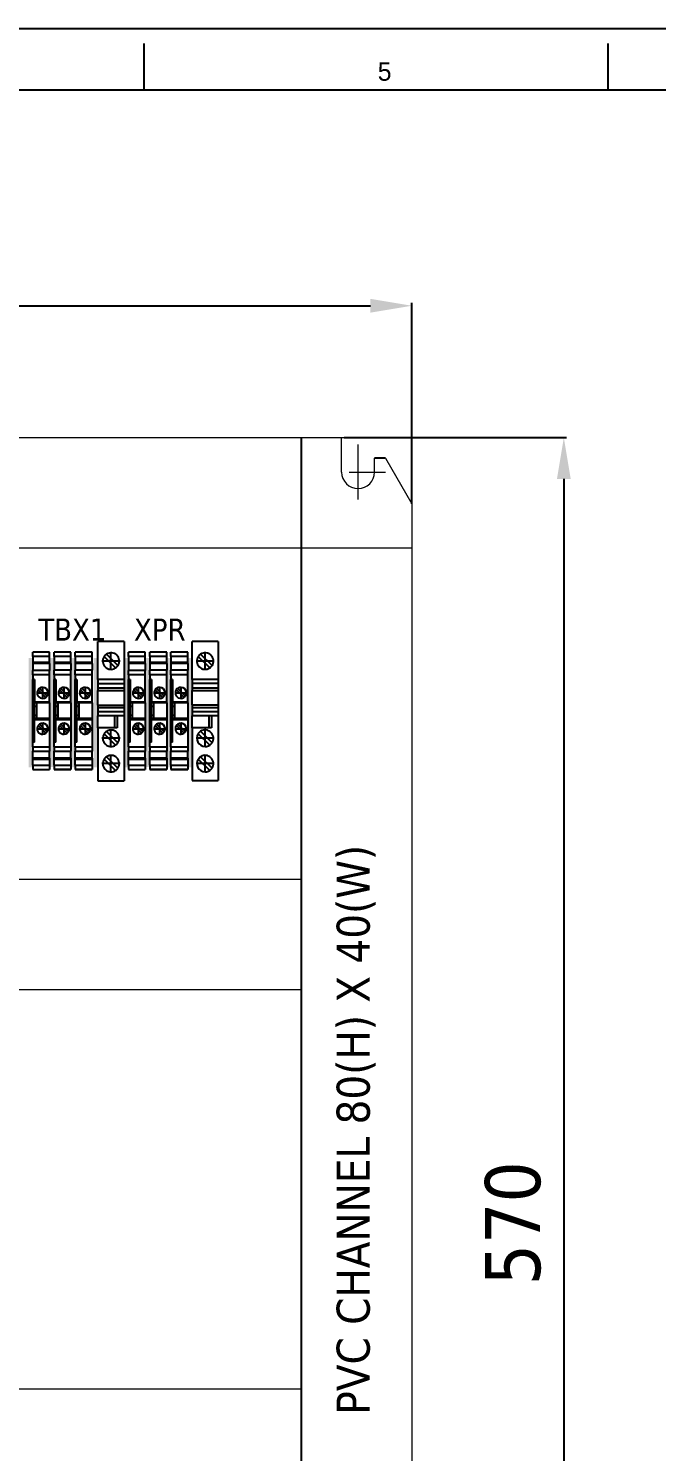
# Model space of a CAD drawing. Extents: x 867151 to 1787449, y -2071112 to -1028603.
# Drawn here: x 871463 to 871691, y -1032558 to -1032042 of the extents above; entities that cross this region are included whole.
import ezdxf
from ezdxf.enums import TextEntityAlignment as Align

# ---------------------------------------------------------------- set-up
doc = ezdxf.new("R2010")
doc.units = 0
doc.header["$LTSCALE"] = 4
doc.header["$MEASUREMENT"] = 0
doc.linetypes.add('ACAD_ISO07W100', pattern=[3.5, 0.5, -3])
doc.linetypes.add('DOT_CENTER', pattern=[14, 12, -1, 0, -1])
doc.layers.get('0').update_dxf_attribs({"linetype": 'CONTINUOUS'})
doc.layers.get('Defpoints').update_dxf_attribs({"linetype": 'CONTINUOUS'})
for name, color, linetype in [('1', 7, 'CONTINUOUS'), ('BEM', 2, 'CONTINUOUS'), ('Layer1', 7, 'CONTINUOUS')]:
    doc.layers.add(name, color=color, linetype=linetype)
doc.layers.add('TXT', color=3, linetype='CONTINUOUS', lineweight=25)
doc.styles.add('BZ2', font='GOTHIC.TTF')
doc.styles.add('Tahoma', font='tahoma.ttf')
doc.dimstyles.new('Standard$0', dxfattribs={"dimscale": 6, "dimtxt": 6.5, "dimasz": 3.247, "dimexe": 1.0675, "dimexo": 1.645, "dimgap": 2.272, "dimtad": 2, "dimdec": 0, "dimzin": 0, "dimdsep": 46, "dimtxsty": 'Standard', "dimcen": 1.545, "dimdle": 5, "dimadec": 0, "dimazin": 0, "dimtfac": 1, "dimtdec": 0, "dimtix": 1, "dimtmove": 0, "dimatfit": 3, "dimfxl": 1, "dimtolj": 1, "dimtzin": 0, "dimarcsym": 0})

# ---------------------------------------------------------------- blocks, each defined once
blk = doc.blocks.new('*D774')
at = {"layer": 'BEM', "color": 0, "lineweight": -2, "ltscale": 0.5, "transparency": 16777216}
for p, q in [((871577.52, -1032190.08), (871658.22, -1032190.08)), ((871657.22, -1032205.08), (871657.22, -1032745.33)), ((871578.02, -1032760.33), (871658.22, -1032760.33))]:
    blk.add_line(p, q, dxfattribs=at)
at = {"layer": 'BEM', "color": 0, "ltscale": 0.5, "transparency": 16777216}
for points in [[(871654.72, -1032205.08), (871659.72, -1032205.08), (871657.22, -1032190.08)], [(871654.72, -1032745.33), (871659.72, -1032745.33), (871657.22, -1032760.33)]]:
    blk.add_solid(points, dxfattribs=at)
at = {"layer": 'Defpoints', "color": 0, "ltscale": 0.5, "transparency": 16777216}
for p in [(871576.52, -1032190.08), (871577.02, -1032760.33), (871657.22, -1032760.33)]:
    blk.add_point(p, dxfattribs=at)
at = {"layer": 'BEM', "color": 4, "ltscale": 0.5, "transparency": 16777216, "insert": (871638.81, -1032475.21), "char_height": 20, "attachment_point": 5, "rotation": 90, "style": 'Tahoma'}
blk.add_mtext('\\A1;570', dxfattribs=at)
blk = doc.blocks.new('*D763')
at = {"layer": 'BEM', "color": 0, "lineweight": -2, "ltscale": 0.5, "transparency": 16777216}
for p, q in [((871052.02, -1032214.08), (871052.02, -1032141.23)), ((871067.02, -1032142.23), (871587.02, -1032142.23)), ((871602.02, -1032214.08), (871602.02, -1032141.23))]:
    blk.add_line(p, q, dxfattribs=at)
at = {"layer": 'BEM', "color": 0, "ltscale": 0.5, "transparency": 16777216}
for points in [[(871067.02, -1032139.73), (871067.02, -1032144.73), (871052.02, -1032142.23)], [(871587.02, -1032139.73), (871587.02, -1032144.73), (871602.02, -1032142.23)]]:
    blk.add_solid(points, dxfattribs=at)
at = {"layer": 'Defpoints', "color": 0, "ltscale": 0.5, "transparency": 16777216}
for p in [(871602.02, -1032142.23), (871052.02, -1032215.08), (871602.02, -1032215.08)]:
    blk.add_point(p, dxfattribs=at)
at = {"layer": 'BEM', "color": 4, "ltscale": 0.5, "transparency": 16777216, "insert": (871327.02, -1032123.82), "char_height": 20, "attachment_point": 5, "style": 'Tahoma'}
blk.add_mtext('\\A1;550', dxfattribs=at)
blk = doc.blocks.new('UK_5_N-select__2', base_point=(-1031.27, -1048.57))
at = {"color": 7, "linetype": 'Continuous'}
for p, q in [((-1031.24, -1042.42), (-1031.27, -1042.42)), ((-1031.27, -1042.42), (-1031.27, -1048.57)), ((-1029.71, -1042.42), (-1031.24, -1042.42)), ((-1031.24, -1042.42), (-1031.24, -1048.57)), ((-1029.71, -1042.42), (-1027.57, -1042.42)), ((-1029.71, -1042.42), (-1029.71, -1048.57)), ((-1027.57, -1042.42), (-1027.18, -1042.42)), ((-1027.57, -1042.42), (-1027.57, -1048.57)), ((-1027.18, -1042.42), (-1024.68, -1042.42)), ((-1027.18, -1048.57), (-1027.18, -1042.42)), ((-1023.09, -1042.42), (-1024.68, -1042.42)), ((-1024.68, -1042.42), (-1024.68, -1048.57)), ((-1023.09, -1042.42), (-1021.33, -1042.42)), ((-1023.09, -1042.42), (-1023.09, -1048.57)), ((-1021.33, -1042.42), (-1021.12, -1042.42)), ((-1021.33, -1043.02), (-1021.33, -1042.42)), ((-1021.33, -1043.02), (-1021.12, -1043.02)), ((-1021.12, -1042.42), (-1021.12, -1043.02)), ((-1021.12, -1042.42), (-1019.64, -1042.42)), ((-1021.12, -1043.02), (-1019.64, -1043.02)), ((-1019.64, -1042.42), (-1019.64, -1043.02)), ((-1019.64, -1042.42), (-1000.34, -1042.42)), ((-1019.64, -1043.02), (-1013.14, -1043.02)), ((-1013.14, -1043.02), (-1012.84, -1043.02)), ((-1013.14, -1043.02), (-1013.14, -1048.57)), ((-1012.84, -1043.02), (-1011.59, -1043.02)), ((-1012.84, -1048.57), (-1012.84, -1043.02)), ((-1011.59, -1043.02), (-1008.39, -1043.02)), ((-1011.59, -1043.02), (-1011.59, -1043.75)), ((-1008.39, -1043.02), (-1007.14, -1043.02)), ((-1008.39, -1043.75), (-1008.39, -1043.02)), ((-1006.85, -1043.02), (-1007.14, -1043.02)), ((-1007.14, -1048.57), (-1007.14, -1043.02)), ((-1000.34, -1043.02), (-1006.85, -1043.02)), ((-1006.85, -1048.57), (-1006.85, -1043.02)), ((-1000.34, -1042.42), (-998.87, -1042.42)), ((-1000.34, -1042.42), (-1000.34, -1043.02)), ((-998.87, -1043.02), (-1000.34, -1043.02)), ((-998.87, -1042.42), (-998.65, -1042.42)), ((-998.87, -1042.42), (-998.87, -1043.02)), ((-998.65, -1043.02), (-998.87, -1043.02)), ((-996.89, -1042.42), (-998.65, -1042.42)), ((-998.65, -1043.02), (-998.65, -1042.42)), ((-996.89, -1042.42), (-995.31, -1042.42)), ((-996.89, -1048.57), (-996.89, -1042.42)), ((-992.8, -1042.42), (-995.31, -1042.42)), ((-995.31, -1048.57), (-995.31, -1042.42)), ((-992.42, -1042.42), (-992.8, -1042.42)), ((-992.8, -1048.57), (-992.8, -1042.42)), ((-990.28, -1042.42), (-992.42, -1042.42)), ((-992.42, -1048.57), (-992.42, -1042.42)), ((-990.28, -1042.42), (-988.74, -1042.42)), ((-990.28, -1048.57), (-990.28, -1042.42)), ((-988.74, -1048.57), (-988.74, -1042.42)), ((-1015.35, -1044.39), (-1018.13, -1047.17)), ((-1017.64, -1047.66), (-1014.85, -1044.88)), ((-1011.59, -1043.75), (-1012.84, -1043.75)), ((-1008.39, -1043.75), (-1011.59, -1043.75)), ((-1007.14, -1043.75), (-1008.39, -1043.75)), ((-1002.35, -1044.39), (-1005.13, -1047.17)), ((-1004.64, -1047.66), (-1001.85, -1044.88)), ((-1031.24, -1048.57), (-1031.27, -1048.57)), ((-1029.71, -1048.57), (-1031.24, -1048.57)), ((-1027.57, -1048.57), (-1029.71, -1048.57)), ((-1027.18, -1048.57), (-1027.57, -1048.57)), ((-1027.18, -1048.57), (-1024.68, -1048.57)), ((-1023.09, -1048.57), (-1024.68, -1048.57)), ((-1013.14, -1048.57), (-1023.09, -1048.57)), ((-1012.84, -1048.57), (-1013.14, -1048.57)), ((-1007.14, -1048.57), (-1012.84, -1048.57)), ((-1007.14, -1048.57), (-1006.85, -1048.57)), ((-1006.85, -1048.57), (-996.89, -1048.57)), ((-996.89, -1048.57), (-995.31, -1048.57)), ((-992.8, -1048.57), (-995.31, -1048.57)), ((-992.8, -1048.57), (-992.42, -1048.57)), ((-992.42, -1048.57), (-990.28, -1048.57)), ((-990.28, -1048.57), (-988.74, -1048.57))]:
    blk.add_line(p, q, dxfattribs=at)
for centre, start, end in [((-1016.49, -1046.02), 90, 214.9213), ((-1016.49, -1046.02), 214.9213, 235.0787), ((-1016.49, -1046.02), 235.0787, 34.9213), ((-1016.49, -1046.02), 55.0787, 90), ((-1016.49, -1046.02), 34.9213, 55.0787), ((-1003.49, -1046.02), 90, 214.9213), ((-1003.49, -1046.02), 214.9213, 235.0787), ((-1003.49, -1046.02), 235.0787, 34.9213), ((-1003.49, -1046.02), 55.0787, 90), ((-1003.49, -1046.02), 34.9213, 55.0787)]:
    blk.add_arc(centre, 2, start, end, dxfattribs=at)
at = {"layer": '1', "color": 2, "linetype": 'DOT_CENTER'}
for p, q in [((-1014.29, -1046.02), (-1018.69, -1046.02)), ((-1016.49, -1043.82), (-1016.49, -1048.22)), ((-1001.29, -1046.02), (-1005.69, -1046.02)), ((-1003.49, -1043.82), (-1003.49, -1048.22))]:
    blk.add_line(p, q, dxfattribs=at)
blk = doc.blocks.new('E_UK-Select__2', base_point=(-129.25, 64.25))
at = {"color": 7, "linetype": 'Continuous'}
for p, q in [((-129.25, 73.75), (-115.45, 73.75)), ((-129.25, 73.75), (-129.25, 64.25)), ((-115.45, 73.75), (-113.95, 73.75)), ((-115.45, 73.75), (-115.45, 64.25)), ((-113.95, 73.75), (-113.95, 64.25)), ((-113.95, 73.75), (-112.39, 73.75)), ((-112.39, 73.75), (-111.49, 73.75)), ((-112.39, 64.25), (-112.39, 73.75)), ((-111.49, 64.25), (-111.49, 73.75)), ((-111.49, 73.75), (-106.21, 73.75)), ((-106.21, 64.25), (-106.21, 73.75)), ((-106.21, 73.75), (-105.31, 73.75)), ((-105.31, 73.75), (-103.75, 73.75)), ((-105.31, 64.25), (-105.31, 73.75)), ((-103.75, 73.75), (-103.75, 64.25)), ((-103.75, 73.75), (-102.25, 73.75)), ((-102.25, 73.75), (-78.75, 73.75)), ((-102.25, 73.75), (-102.25, 71.25)), ((-78.75, 64.25), (-78.75, 73.75)), ((-120.5, 71.5), (-124.65, 67.35)), ((-123.8, 66.5), (-119.65, 70.65)), ((-102.25, 71.25), (-97.95, 71.25)), ((-102.25, 71.25), (-102.25, 64.25)), ((-102.25, 70.29), (-97.95, 70.29)), ((-97.95, 71.25), (-97.95, 70.29)), ((-97.95, 70.29), (-97.95, 64.25)), ((-96.65, 67.35), (-92.5, 71.5)), ((-91.65, 70.65), (-95.8, 66.5)), ((-83.3, 71.5), (-87.45, 67.35)), ((-86.6, 66.5), (-82.45, 70.65)), ((-115.45, 64.25), (-129.25, 64.25)), ((-115.45, 64.25), (-113.95, 64.25)), ((-113.95, 64.25), (-112.39, 64.25)), ((-112.39, 64.25), (-111.49, 64.25)), ((-106.21, 64.25), (-111.49, 64.25)), ((-106.21, 64.25), (-105.31, 64.25)), ((-105.31, 64.25), (-103.75, 64.25)), ((-103.75, 64.25), (-102.25, 64.25)), ((-97.95, 64.25), (-102.25, 64.25)), ((-97.95, 64.25), (-78.75, 64.25))]:
    blk.add_line(p, q, dxfattribs=at)
for centre, start, end in [((-122.15, 69), 56.537, 213.463), ((-122.15, 69), 213.463, 236.537), ((-122.15, 69), 236.537, 33.463), ((-122.15, 69), 33.463, 56.537), ((-94.15, 69), 56.537, 213.463), ((-94.15, 69), 213.463, 236.537), ((-94.15, 69), 236.537, 0), ((-94.15, 69), 33.463, 56.537), ((-94.15, 69), 0, 33.463), ((-84.95, 69), 56.537, 213.463), ((-84.95, 69), 213.463, 236.537), ((-84.95, 69), 236.537, 0), ((-84.95, 69), 33.463, 56.537), ((-84.95, 69), 0, 33.463)]:
    blk.add_arc(centre, 3, start, end, dxfattribs=at)
at = {"layer": '1', "color": 2, "linetype": 'DOT_CENTER'}
for p, q in [((-118.85, 69), (-125.45, 69)), ((-122.15, 72.3), (-122.15, 65.7)), ((-90.85, 69), (-97.45, 69)), ((-94.15, 72.3), (-94.15, 65.7)), ((-81.65, 69), (-88.25, 69)), ((-84.95, 72.3), (-84.95, 65.7))]:
    blk.add_line(p, q, dxfattribs=at)

msp = doc.modelspace()

# ---------------------------------------------------------------- hatches: boundary and pattern name
at = {"linetype": 'ByBlock', "ltscale": 25}
h = msp.add_hatch(color=0, dxfattribs=at)
h.dxf.hatch_style = 1
h.paths.add_polyline_path([(871462.89, -1032309.75), (871464.41, -1032309.75), (871464.41, -1032270.12), (871462.89, -1032270.12)])
h = msp.add_hatch(color=0, dxfattribs=at)
h.dxf.hatch_style = 1
h.paths.add_polyline_path([(871470.6, -1032309.67), (871472.12, -1032309.67), (871472.12, -1032270.04), (871470.6, -1032270.04)])
h = msp.add_hatch(color=0, dxfattribs=at)
h.dxf.hatch_style = 1
h.paths.add_polyline_path([(871478.31, -1032309.74), (871479.84, -1032309.74), (871479.84, -1032270.11), (871478.31, -1032270.11)])
h = msp.add_hatch(color=0, dxfattribs=at)
h.dxf.hatch_style = 1
h.paths.add_polyline_path([(871486.6, -1032309.75), (871488.12, -1032309.75), (871488.12, -1032270.12), (871486.6, -1032270.12)])
h = msp.add_hatch(color=0, dxfattribs=at)
h.dxf.hatch_style = 1
h.paths.add_polyline_path([(871497.63, -1032309.75), (871499.15, -1032309.75), (871499.15, -1032270.12), (871497.63, -1032270.12)])
h = msp.add_hatch(color=0, dxfattribs=at)
h.dxf.hatch_style = 1
h.paths.add_polyline_path([(871505.34, -1032309.67), (871506.86, -1032309.67), (871506.86, -1032270.04), (871505.34, -1032270.04)])
h = msp.add_hatch(color=0, dxfattribs=at)
h.dxf.hatch_style = 1
h.paths.add_polyline_path([(871513.05, -1032309.74), (871514.57, -1032309.74), (871514.57, -1032270.11), (871513.05, -1032270.11)])
h = msp.add_hatch(color=0, dxfattribs=at)
h.dxf.hatch_style = 1
h.paths.add_polyline_path([(871520.74, -1032309.74), (871522.26, -1032309.74), (871522.26, -1032270.11), (871520.74, -1032270.11)])

# ---------------------------------------------------------------- linework, layer by layer
at = {"linetype": 'ByBlock', "lineweight": 18, "ltscale": 5}
for p, q in [((871077.02, -1032190.08), (871577.52, -1032190.08)), ((871602.02, -1032214.08), (871602.02, -1032749.33)), ((871602.02, -1032224.33), (871602.02, -1032736.33)), ((871092.02, -1032230.08), (871602.02, -1032230.08)), ((871092.02, -1032350.33), (871562.02, -1032350.33)), ((871092.02, -1032390.33), (871562.02, -1032390.33)), ((871092.02, -1032535.33), (871562.02, -1032535.33))]:
    msp.add_line(p, q, dxfattribs=at)
at = {"lineweight": 18, "ltscale": 5}
for p, q in [((871077.52, -1032190.08), (871576.52, -1032190.08)), ((871576.52, -1032202.58), (871576.52, -1032190.08)), ((871582.52, -1032212.58), (871582.52, -1032192.58)), ((871579.26, -1032202.58), (871592.52, -1032202.58)), ((871588.52, -1032202.58), (871588.52, -1032197.58)), ((871592.52, -1032197.58), (871602.02, -1032214.08))]:
    msp.add_line(p, q, dxfattribs=at)
msp.add_line((871562.02, -1032760.33), (871562.02, -1032190.08))
at = {"linetype": 'ACAD_ISO07W100', "ltscale": 3}
msp.add_line((871592.52, -1032197.58), (871588.52, -1032197.58), dxfattribs=at)
at = {"lineweight": 18, "ltscale": 5}
msp.add_arc((871582.52, -1032202.58), 6, 180, 0, dxfattribs=at)
at = {"layer": 'Layer1'}
for p, q in [((871504.76, -1032047.01), (871504.76, -1032063.85)), ((871673.16, -1032047.01), (871673.16, -1032063.85)), ((870831.2, -1032063.85), (872178.33, -1032063.85))]:
    msp.add_line(p, q, dxfattribs=at)
msp.add_lwpolyline([(870803.57, -1032041.6), (872200.95, -1032041.6), (872200.95, -1033017.32), (870803.57, -1033017.32)], close=True, dxfattribs=at)

# ---------------------------------------------------------------- block references
for name, p, rotation in [('E_UK-Select__2', (871488.08, -1032264.1), 270), ('E_UK-Select__2', (871522.26, -1032264.09), 270), ('UK_5_N-select__2', (871470.56, -1032310.52), 90), ('UK_5_N-select__2', (871478.31, -1032310.51), 90), ('UK_5_N-select__2', (871486, -1032310.51), 90), ('UK_5_N-select__2', (871505.29, -1032310.52), 90), ('UK_5_N-select__2', (871513.05, -1032310.51), 90), ('UK_5_N-select__2', (871520.74, -1032310.51), 90)]:
    msp.add_blockref(name, p, dxfattribs=dict(rotation=rotation))

# ---------------------------------------------------------------- texts
at = {"linetype": 'ACAD_ISO07W100', "ltscale": 3, "insert": (871574.75, -1032441.3), "char_height": 12, "width": 583.048, "attachment_point": 2, "rotation": 90, "style": 'Tahoma'}
msp.add_mtext('{\\C3;PVC CHANNEL 80(H) X 40(W)}', dxfattribs=at)
at = {"layer": 'Layer1', "style": 'BZ2'}
msp.add_text('5', height=6.74, dxfattribs=at).set_placement((871592.16, -1032057.25), align=Align.MIDDLE)
at = {"layer": 'TXT', "lineweight": 15, "style": 'Tahoma'}
for s, p in [('TBX1', (871466.45, -1032263.76)), ('XPR', (871501.18, -1032263.76))]:
    msp.add_text(s, height=8, dxfattribs=at).set_placement(p)

# ---------------------------------------------------------------- dimensions: what is measured, and where the dimension line sits
at = {"layer": 'BEM', "ltscale": 0.5}
dim = msp.add_linear_dim(base=(871602.02, -1032142.23), p1=(871052.02, -1032215.08), p2=(871602.02, -1032215.08), dimstyle='Standard$0', override={"dimscale": 1, "dimtxt": 20, "dimasz": 15, "dimexe": 1, "dimexo": 1, "dimgap": 8, "dimtad": 1, "dimtxsty": 'Tahoma', "dimcen": 0.09, "dimdle": 0, "dimclrt": 4, "dimtdec": 1, "dimtix": 0, "dimtofl": 0}, dxfattribs=at)
dim.commit()
dim.dimension.update_dxf_attribs({"geometry": '*D763', "text_midpoint": (871327.02, -1032123.82)})
dim = msp.add_linear_dim(base=(871657.22, -1032760.33), p1=(871576.52, -1032190.08), p2=(871577.02, -1032760.33), angle=90, dimstyle='Standard$0', override={"dimscale": 1, "dimtxt": 20, "dimasz": 15, "dimexe": 1, "dimexo": 1, "dimgap": 8, "dimtad": 1, "dimtxsty": 'Tahoma', "dimcen": 0.09, "dimdle": 0, "dimclrt": 4, "dimtdec": 1, "dimtix": 0, "dimtofl": 0}, dxfattribs=at)
dim.commit()
dim.dimension.update_dxf_attribs({"geometry": '*D774', "text_midpoint": (871657.22, -1032475.21), "dimtype": 160})

doc.saveas('drawing.dxf')
